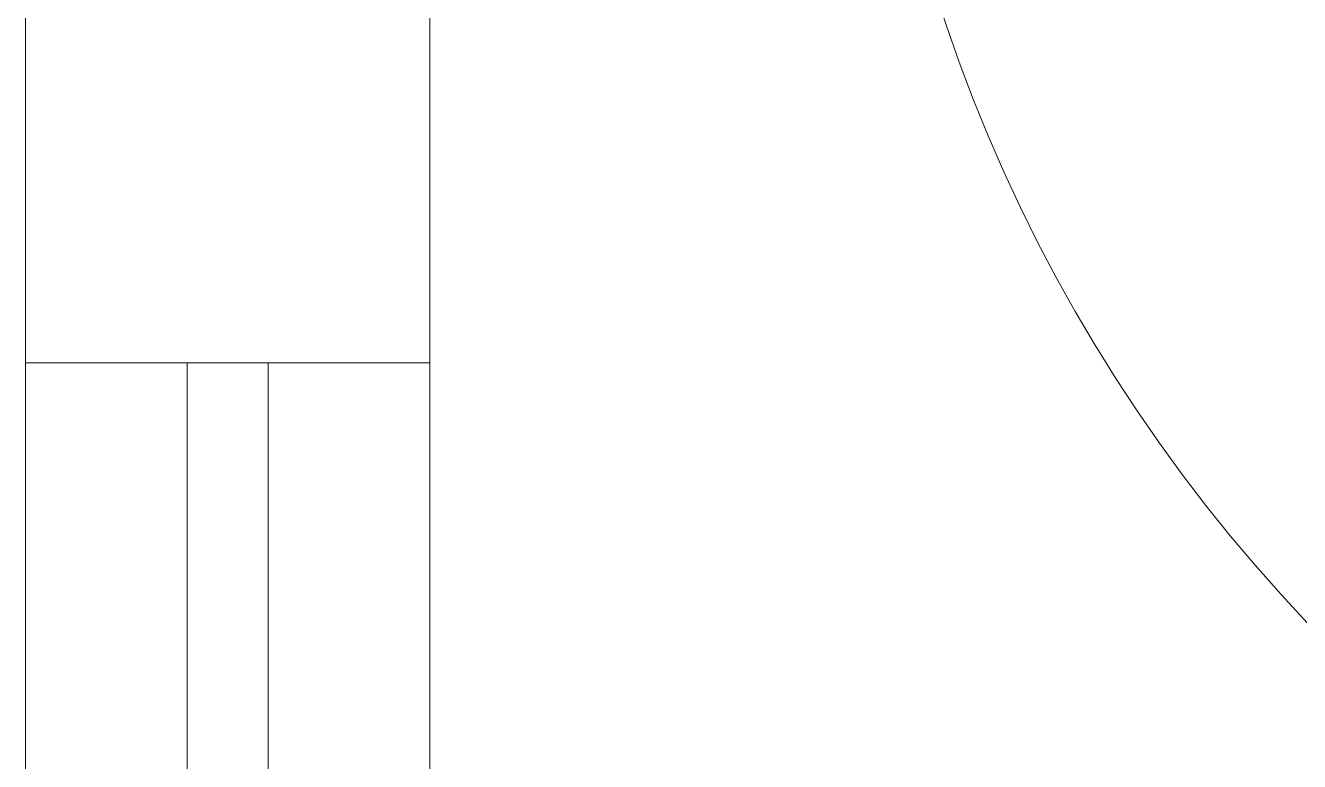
# Model space of a CAD drawing. Header units: millimetres. Extents: x 206 to 837, y 40 to 323.
# Drawn here: x 689.484 to 689.9565, y 259.1364 to 259.4095 of the extents above; entities that cross this region are included whole.
import ezdxf

# ---------------------------------------------------------------- set-up
doc = ezdxf.new("R2010")
doc.units = ezdxf.units.MM
doc.linetypes.add('HIDDEN2', pattern=[4.7625, 3.175, -1.5875])
doc.layers.add('I-ARQ', color=8, linetype='Continuous', lineweight=0)

msp = doc.modelspace()

# ---------------------------------------------------------------- linework, layer by layer
at = {"layer": 'I-ARQ'}
for p, q in [((689.48403, 263.42182), (689.48403, 254.14682)), ((689.63403, 259.49583), (689.63403, 258.78432))]:
    msp.add_line(p, q, dxfattribs=at)
at = {"layer": 'I-ARQ', "linetype": 'HIDDEN2'}
for p, q in [((689.48403, 259.28432), (689.63403, 259.28432)), ((689.54403, 258.78432), (689.54403, 259.28432)), ((689.57403, 259.28432), (689.57403, 258.78432))]:
    msp.add_line(p, q, dxfattribs=at)
at = {"layer": 'I-ARQ'}
msp.add_arc((690.39562, 259.60216), 0.60159, 179.97416, 269.84895, dxfattribs=at)

doc.saveas('drawing.dxf')
